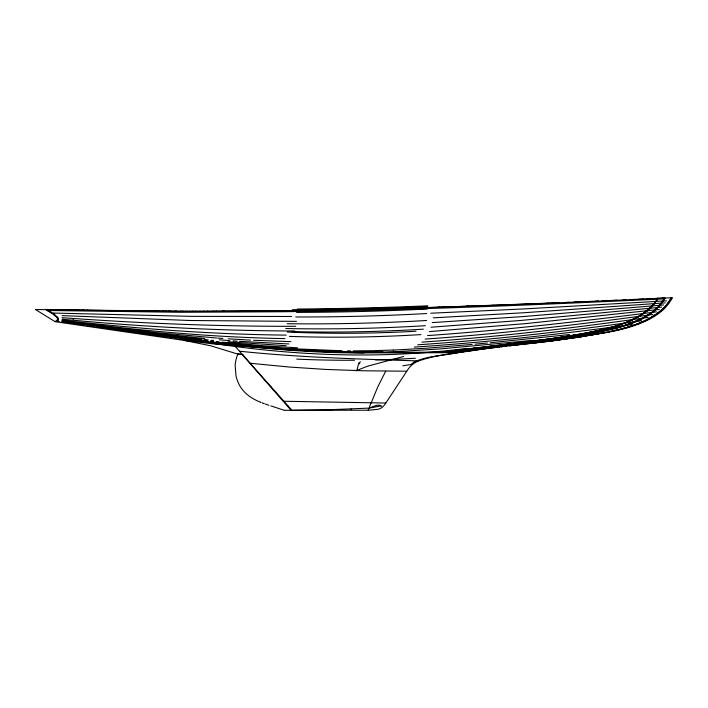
<?xml version="1.0" encoding="UTF-8"?>
<svg xmlns="http://www.w3.org/2000/svg" width="708" height="708" viewBox="0 0 708 708"><rect width="100%" height="100%" fill="white"/><g stroke="black" fill="none" stroke-linecap="round" stroke-linejoin="round"><path stroke-width="1.06" d="M356.841 370.611L358.841 362.832M370.93 403.595L377.709 387.064L385.745 371.125M370.673 404.277C365.779 412.72 376.753 401.905 381.506 406.25M237.853 354.195L237.764 354.416A31.285 31.285 0 0 0 236.49 357.894L235.614 361.593A34.701 34.701 0 0 0 235.153 365.505L236.021 375.975A36.896 36.896 0 0 0 236.578 378.134L237.295 380.302A35.904 35.904 0 0 0 238.162 382.462C242.074 392.126 251.03 398.489 260.438 402.179M368.169 409.817L369.063 408.118L330.14 409.693L291.864 410.286M649.882 308.52A49.321 49.321 0 0 0 657.891 298.272L656.944 299.891A47.109 47.109 0 0 1 645.82 311.865L645.006 312.414A67.198 67.198 0 0 1 639.297 316.131L638.067 316.848M671.237 297.776L670.565 298.909M657.909 298.28L656.9 299.9M385.833 403.038L406.932 371.001C409.49 366.691 413.313 363.133 417.95 361.177C438.553 353.929 460.793 352.841 482.201 349.159M385.71 403.215L384.869 404.463A19.514 19.514 0 0 1 384.4 405.082L382.692 406.914A10.593 10.593 0 0 1 381.099 408.047L380.346 408.445A14.116 14.116 0 0 1 377.868 409.339L368.656 410.224M662.989 300.82L664.998 298.077A61.684 61.684 0 0 1 662.865 301.449L661.661 303.13A44.604 44.604 0 0 1 656.413 308.998L654.679 310.546A54.551 54.551 0 0 1 651.484 313.051L649.112 314.697A73.358 73.358 0 0 1 644.661 317.405L643.138 318.246M662.821 301.068L661.21 303.307M661.086 303.466L660.573 304.113M660.449 304.272L660.183 304.59A43.294 43.294 0 0 1 657.051 307.989C646.015 318.343 631.412 323.689 617.075 327.654M410.959 364.47L413.985 362.16M649.811 308.449L647.103 310.812M660.927 310.564C651.395 318.742 639.581 323.6 627.695 327.229A182.23 182.151 -16.2 0 1 618.022 329.866L609.004 331.831M57.87 319.742L55.985 320.503M650.9 313.476L651.484 313.051M649.112 314.697L649.714 314.299M613.155 326.875L624.677 323.034A98.394 98.394 0 0 0 639.855 315.865L650.572 307.714L641.227 314.848M414.03 362.133C428.075 355.336 444.474 355.859 459.368 352.301M624.792 328.008A126.511 126.511 0 0 0 645.51 320.494L647.696 319.326A80.677 80.677 0 0 0 653.236 316.202L654.953 315.095A56.277 56.277 0 0 0 661.254 310.316A57.304 57.304 0 0 1 654.086 315.635A79.243 79.243 0 0 1 647.696 319.317M634.572 318.697L627.961 321.724M380.931 405.905L369.151 408.118M618.633 325.184L603.986 329.3L582.109 333.76M615.146 326.291L621.367 324.246A124.927 124.927 0 0 0 628.651 321.432L631.465 320.184A94.323 94.323 0 0 0 637.138 317.361L642.129 314.281A59.472 59.472 0 0 0 645.006 312.316L654.024 303.918A40.878 40.869 -61.7 0 0 656.98 299.918M613.535 326.769L609.553 327.884M612.278 327.131L606.367 328.707M624.81 328.078L606.632 332.291L581.923 336.557M616.96 328.264L595.278 333.105L562.975 338.477L451.377 352.69L363.549 352.903L329.353 351.92L285.758 349.61L213.197 343.893L183.974 340.389L55.091 321.671M609.367 327.937L604.933 329.061M616.987 327.68L583.33 334.512M605.995 328.804L597.269 330.804M604.402 329.193L592.879 331.716M403.684 356.46L368.603 365.912A159.804 159.716 48.8 0 0 365.257 367.089L357.912 370.01A93.005 92.757 -46 0 0 356.089 370.824M603.968 330.716L621.828 326.317A145.591 145.574 -33.4 0 0 626.952 324.68L642.952 317.91A77.641 77.632 0 0 0 647.838 315.113L648.926 314.414A58.348 58.348 0 0 0 653.581 311.06A44.94 44.94 0 0 0 660.192 304.599L664.794 297.953L662.644 298.059M595.632 331.149L588.64 332.548M603.26 330.866L593.18 332.795M611.057 331.742C628.828 328.052 647.147 322.892 661.511 311.272A48.117 48.117 0 0 0 664.29 308.75L668.626 303.812L672.6 297.705L662.653 298.183M592.472 331.795L591.667 331.955M609.862 331.981L577.586 337.22M591.26 332.034L590.065 332.273M607.101 332.211L600.136 333.512M589.516 332.379L585.118 333.202M586.445 332.955L577.374 334.592M583.781 333.45L580.923 333.972M589.968 333.371L591.569 333.087M599.526 333.618L586.348 335.84M580.817 333.981L567.63 336.203M589.507 333.45L586.764 333.928M578.401 334.406L579.303 334.247M576.038 334.822L577.498 334.565M575.684 334.875L573.383 335.273M574.71 335.052L576.586 334.716M584.95 334.238L586.304 334.008M573.215 335.291L570.719 335.716M572.055 335.495L573.869 335.176M582.144 334.707L583.596 334.468M571.259 335.61L571.914 335.504M580.958 334.911L566.975 337.105M582.25 334.698L574.409 335.964M570.604 335.716L566.727 336.362M569.259 335.937L549.939 338.875M583.472 336.3L585.649 335.955M454.164 352.664L458.35 352.46M566.019 336.477L563.17 336.928M567.179 336.273L564.435 336.698M582.746 336.415L557.152 340.141M459.182 352.319L460.395 352.142M573.055 336.176L573.737 336.07M461.112 352.018L466.085 351.274M460.147 352.168L462.351 351.841M562.453 337.035L560.285 337.371M563.94 336.778L561.417 337.167M571.029 336.495L572.383 336.282M569.471 336.734L570.347 336.592M576.834 337.335L574.577 337.681M581.498 336.858L557.877 340.035M446.075 351.947L454.678 351.407M463.059 351.726L478.404 349.548M560.913 337.247L558.028 337.672M568.294 336.911L569.276 336.76M641.616 320.689C567.303 331.397 492.6 339.716 417.685 344.823M454.279 351.469L458.819 350.805M559.55 337.477L553.16 338.415M567.462 337.035L561.302 337.937M573.825 337.796L572.276 338.026M648.13 317.379C573.055 328.176 497.627 336.911 421.941 342.141M455.766 351.248L457.049 351.062M565.311 337.353L564.196 337.521M565.869 337.274L566.427 337.185M402.817 365.779L410.826 364.593M557.683 337.725L555.134 338.097M467.023 351.133L470.793 350.593M571.506 338.141L566.834 338.813M458.085 350.911L468.563 349.442M563.639 337.601L550.089 339.477M632.306 324.468C559.886 334.291 487.166 342.283 414.242 347.115M652.9 314.458C577.241 324.822 501.326 333.769 425.127 339.088M460.642 350.54L461.554 350.407M553.86 338.282L548.753 338.99M559.745 338.159L560.524 338.052M566.037 338.928L564.444 339.15M462.466 350.283L465.209 349.902M552.7 338.442L545.965 339.424M472.696 350.327L476.502 349.796M558.178 338.38L558.957 338.274M556.603 338.601L557.4 338.486M562.046 339.477L563.639 339.265M466.165 349.77L467.13 349.637M549.381 338.902L542.62 339.867M554.992 338.822L555.798 338.707M560.426 339.698L561.249 339.592M468.094 349.504L470.386 349.194M545.425 339.442L547.426 339.176M553.39 339.035L554.187 338.928M443.695 351.858L442.96 351.956L459.58 349.841M470.979 349.115L472.909 348.867M470.015 349.248L479.67 347.991M544.425 339.575L541.416 339.973M546.054 339.353L444.518 351.956M550.974 339.362L526.407 342.38M551.78 339.256L552.585 339.141M477.9 349.61L485.715 348.699M656.52 311.839C580.392 321.485 504.096 330.202 427.535 335.583M445.164 351.664L448.093 351.283M473.873 348.734L474.838 348.61M549.204 339.592L548.319 339.707M480.307 349.292L483.077 349.044M559.594 339.99L552.744 340.698M475.856 348.478L477.679 348.248M539.408 340.229L540.408 340.097M542.735 339.796L529.442 341.468M547.877 339.76L546.673 339.92M482.21 349.044L484.113 348.796M556.329 340.247L541 342.132M557.842 340.221L550.151 341.026M448.828 351.186L450.447 350.982M545.16 340.114L545.921 340.017M483.06 348.929L487.476 348.478M452.067 350.779L453.686 350.575M534.682 340.822L537.832 340.424M480.263 347.92L482.529 347.637M479.511 348.017L480.635 347.876M542.726 340.415L544.399 340.203M485.661 348.601L488.237 348.274M485.971 348.557L490.104 348.15M455.306 350.371L456.925 350.168M531.531 341.212L533.106 341.017M484.794 347.354L487.122 347.062M482.493 347.637L485.263 347.292M489.67 348.097L495.228 347.416M487.821 348.327L491.865 347.929M552.567 340.893L545.939 341.539M458.545 349.964L462.899 349.433M526.115 341.875L529.956 341.406M488.042 346.947L492.618 346.389M537.699 341.035L538.54 340.937M486.591 347.132L488.653 346.876M539.372 340.831L541.054 340.628M490.812 347.955L496.264 347.398M549.93 341.212L544.213 341.902M466.227 349.026L469.554 348.628M462.572 349.469L467.05 348.929M516.132 343.079L523.433 342.203M522.787 342.283L526.814 341.796M496.29 345.946L501.857 345.283M534.301 341.442L535.151 341.344M491.75 346.495L496.458 345.929M495.972 347.327L506.282 346.106M493.387 347.637L498.016 347.185M545.142 341.637L541.939 342.017M659.378 309.431L526.301 323.538L429.437 331.601M473.572 348.15L492.848 345.867M468.484 348.761L476.21 347.84M490.458 346.15L517.822 342.876M507.317 344.628L514.866 343.734M529.876 341.973L530.903 341.849M501.521 345.318L507.627 344.592M497.078 347.185L499.777 346.973M569.604 334.557L490.202 342.761M514.442 343.787L526.469 342.371M501.122 346.708L506.813 346.15M541.142 342.114L535.806 342.734M542.894 342.053L537.576 342.53M501.538 346.761L502.415 346.663M509.459 345.84L517.884 344.769M506.025 346.132L510.149 345.654M540.257 342.362L534.027 342.938M516.663 344.902L523.752 344.097M528.69 343.548L532.248 343.141M534.151 342.92L515.619 345.141M536.735 342.769L521.778 344.442M510.335 345.743L514.017 345.212M530.15 340.566L440.146 348.92L383.055 352.469M661.697 307.148L520.716 320.467L430.986 327.22M466.882 348.407C382.895 359.098 297.838 356.23 214.258 343.513M475.05 344.159L487.361 343.026M663.617 304.971L522.283 316.626L432.252 322.591M472.209 344.415L427.552 348.141L393.267 350.115M665.255 302.865L523.593 312.759L433.314 317.848M666.688 300.829L522.708 308.989L430.809 313.21M657.679 298.422L662.971 298.174M630.04 299.59L635.563 299.334M633.43 299.564L643.873 298.944M637.156 299.396L663.936 297.997M646.121 298.971L653.342 298.634M652.705 298.661L658.157 298.404M663.971 298.882C536.213 304.909 408.401 310.316 280.501 311.759L180.62 312.281L47.666 310.485M601.968 300.865L616.907 300.192M613.526 300.466L626.288 299.758M622.854 300.05L624.102 299.988M624.421 299.98L632.802 299.59M629.244 299.758L634.076 299.537M573.914 302.086L590.587 301.475M588.729 301.44L598.605 301.006M595.428 301.272L607.933 300.723M605.101 300.847L609.933 300.626M558.798 302.82L559.417 302.794M569.374 302.378L420.915 307.874L295.209 310.688L186.823 311.414L45.967 309.555L49.224 311.361M565.78 302.431L580.905 301.891M580.569 301.909L584.923 301.723M532.336 303.882L537.204 303.688M535.788 303.75L548.222 303.245M546.93 303.298L559.081 302.812M515.875 304.52L503.078 304.998M512.84 304.635L527.469 304.077M525.832 304.139L533.292 303.847M503.441 304.989L478.635 305.874M473.74 306.042L479.794 305.838M492.237 305.396L493.485 305.352M458.023 306.573L468.838 306.21M466.112 306.307L474.82 306.006M443.093 307.051L454.129 306.697M452.421 306.75L459.041 306.537M424.65 307.608L439.403 307.166M438.739 307.184L444.314 307.006M408.87 308.06L419.729 307.75M418.826 307.776L425.048 307.591M393.931 308.458L409.879 308.033M379.001 308.838L392.692 308.493M390.161 308.555L395.091 308.431M365.478 309.157L380.293 308.803M355.354 309.378L366.549 309.131M340.787 309.67L355.602 309.369M325.963 309.945L341.663 309.653M376.125 350.655L353.274 350.867M457.872 352.611L458.536 352.602M309.29 310.228L326.724 309.927M291.377 310.493L311.139 310.192M285.643 310.573L293.112 310.467M278.173 310.67L286.43 310.564M268.217 310.794L279.023 310.662M264.208 310.839L269.146 310.785M254.34 310.945L264.482 310.839M249.402 310.989L255.765 310.927M454.598 352.664L451.969 352.69M241.446 311.06L249.543 310.989M242.003 311.051L224.02 311.193M291.652 316.476L191.284 316.361L53.374 313.051M452.324 352.681L451.315 352.69L451.253 351.92M222.285 311.201L224.746 311.184M216.126 311.237L223.71 311.193M213.666 311.246L216.551 311.228M296.448 321.379L190.063 320.494L62.056 315.618M363.992 352.876C295.652 353.425 227.702 344.619 160.061 335.858M212.188 311.255L214.064 311.246M212.435 311.255L203.479 311.272M207.214 311.263L207.833 311.263M368.417 410.224L291.094 410.295L242.331 354.62L242.791 354.664M199.744 311.281L203.816 311.272M445.244 351.947C359.885 353.389 274.332 350.522 189.549 340.238M195.213 311.281L200.134 311.281M196.01 311.281L189.779 311.281M295.679 326.299C217.728 326.512 139.795 323.299 62.056 317.68M406.684 371.213L363.54 370.78L325.662 369.426L289.28 367.027L250.119 363.257L253.446 367.018M290.581 410.295L284.501 410.295M192.275 311.281L193.514 311.281M187.293 311.272L190.293 311.281M185.381 311.272L187.841 311.272M186.045 311.272L180.469 311.255M182 311.255L183.248 311.263M180.752 311.255L169.858 311.193M294.758 330.99C217.064 330.813 139.396 326.636 62.056 319.184M174.841 311.219L176.708 311.228M168.194 311.175L170.655 311.193M347.566 350.841L350.416 350.858M165.743 311.157L168.619 311.184M162.389 311.131L166.123 311.157M158.388 311.095L163.291 311.139M155.937 311.069L158.654 311.095M150.565 311.024L156.787 311.077M138.113 310.892L151.034 311.024M136.334 310.874L138.786 310.901M126.546 310.768L137.494 310.883M119.201 310.679L127.528 310.777M114.307 310.617L120.059 310.688M109.413 310.555L115.077 310.626M98.89 310.423L110.103 310.564M87.394 310.272L99.624 310.431M82.509 310.201L87.686 310.272M286.182 335.114C211.258 334.353 136.467 328.751 62.056 320.158M83.951 310.219L57.808 309.847M48.286 309.706L58.065 309.847M35.4 309.502L48.471 309.706M341.849 350.77L284.731 348.407L216.312 342.291M283.935 401.259L385.541 403.038M284.899 338.61C215.276 337.406 145.848 331.14 76.783 322.565M290.873 341.654L253.641 340.265M288.855 343.955L239.366 341.327M297.457 347.823L263.111 345.769L221.993 342.168M286.191 345.708L227.976 341.76M250.455 340.106L228.18 338.813M217.586 338.088L222.878 338.459M233.056 340.875L237.26 341.176M216.533 338.017L157.424 332.707L89.226 324.627M229.905 340.636L219.409 339.805M204.736 338.53L163.955 334.353L107.722 327.441M238.127 354.221L242.189 354.602M239.428 351.203C298.926 357.443 358.797 359.062 418.517 360.921M208.294 339.92L204.152 339.504M211.4 340.221L213.471 340.424M202.081 339.291L105.182 327.485M216.135 341.575L219.064 341.867M210.276 340.955L213.205 341.265M203.462 340.212L207.356 340.636M210.639 341.663L214.418 342.079M201.506 339.999L108.474 328.158M208.745 341.442L114.563 329.273M69.419 321.671L73.623 322.184M62.056 320.768L68.366 321.538M83.995 323.963L86.093 324.229M77.73 323.167L80.862 323.565M62.056 321.166L65.189 321.565M67.278 321.83L69.366 322.105M72.499 322.503L75.641 322.901M98.368 326.22L100.448 326.485M102.527 326.76L105.642 327.167M65.171 321.848L67.242 322.122M91.102 325.264L94.217 325.671M70.349 322.529L73.464 322.936M76.579 323.344L78.65 323.618M80.721 323.892L82.801 324.167M85.916 324.574L89.031 324.99M87.146 325.282L91.031 325.795M100.04 326.786L104.147 327.344M63.083 321.768L66.163 322.184M69.242 322.6L71.296 322.883M73.34 323.158L76.42 323.583M85.659 324.839L78.473 323.857M88.739 325.255L99.757 326.972M103.633 327.503L105.563 327.76M188.514 340.106L183.947 339.451M149.538 334.539L152.309 334.928M154.158 335.185L162.521 336.362M148.609 334.406L144.007 333.76M164.398 336.619L166.743 336.955M143.087 333.627L139.405 333.105M169.575 337.353L171.469 337.627M138.476 332.972L134.786 332.45M133.865 332.317L129.679 331.716M150.654 334.512L154.415 335.052M174.805 338.105L176.717 338.38M128.263 331.512L105.28 328.158M56.967 321.069L59.198 321.397M61.738 321.768L64.897 322.228M66.632 322.485L69.526 322.91M179.602 338.805L182.496 339.238M71.278 323.167L74.782 323.68M76.544 323.937L79.765 324.414M81.234 324.627L84.155 325.06M86.456 325.397L88.766 325.733M91.067 326.078L94.403 326.565M96.571 326.884L98.748 327.202M100.925 327.521L103.103 327.839M183.974 340.389L210.577 345.743L236.525 353.717L242.481 354.283L244.18 356.345M270.837 405.888L284.289 410.295M268.907 405.268L265.341 404.047M264.314 403.684L263.102 403.233M262.801 403.118L262.296 402.923M261.022 402.418L260.632 402.259M47.038 310.352L47.746 310.768M47.87 310.839L49.631 311.901M49.755 311.971L51.489 313.069M35.577 309.608L55.029 321.636M51.613 313.148L53.312 314.299M54.525 314.644L57.773 317.405M53.445 314.387L54.321 315.033M267.031 382.249L259.039 373.302M267.137 382.364L271.27 386.993M271.376 387.117L275.5 391.745M291.908 410.286L290.059 408.206M259.11 373.373L253.296 366.859M275.616 391.878L287.917 405.781M289.908 408.038L288.067 405.95M250.057 363.186L246.198 358.735M234.764 345.885L242.101 354.248M246.083 358.602L244.304 356.487M351.133 409.72L351.079 409.038M359.39 363.885A11.027 1.363 -72.3 0 1 360.204 361.584M58.074 320.193A9.77 3.372 46.1 0 1 58.021 320.281M58.171 319.777A7.018 2.469 42.4 0 1 58.127 319.998M58.083 319.131A4.929 1.779 39.1 0 1 58.171 319.547M57.879 318.547A4.337 1.655 35.9 0 1 58.1 319.025M56.852 317.334A5.434 2.168 34.4 0 1 57.693 318.361M54.144 315.175A12.691 5.514 32.7 0 1 56.41 317.034M73.65 319.193A25.842 1 2.5 0 1 73.074 319.158M57.897 318.689A10.452 3.637 53.6 0 1 57.737 319.582M57.596 317.379A3.929 1.469 36.5 0 1 58.295 318.742M49.33 311.113A35.878 16.284 30.6 0 1 54.755 314.414M627.961 321.724A129.546 129.546 0 0 1 618.633 325.176M647.147 310.874A71.251 71.251 0 0 1 634.545 318.635M383.019 351.858A670.166 599.11 1.1 0 1 363.983 352.265M393.259 350.009A744.657 631.704 0.9 0 1 376.125 350.549M415.348 358.248A903.036 719.47 0.6 0 1 375.523 359.93M354.584 360.248A903.036 719.47 0.6 0 1 296.723 359.115M416.03 331.211A906.939 645.696 0.5 0 1 287.262 332.034M420.826 334.601A908.364 596.419 0.2 0 1 289.404 336.389M423.366 329.158A904.293 531.637 0 0 1 291.581 331.583M425.411 325.689A898.178 467.271 -0.2 0 1 285.767 328.512M426.552 320.485A893.292 405.233 -0.4 0 1 287.165 323.715M426.712 313.547A896.098 347.849 -0.5 0 1 295.696 316.972M427.19 309.033A917.108 297.59 -0.6 0 1 296.643 312.396M427.951 305.821A960.791 250.898 -0.8 0 1 297.44 309.033M427.34 306.706A1029.131 204.816 -0.9 0 1 292.528 309.785M670.556 298.909A48.25 48.25 0 0 1 661.307 310.37M641.253 314.901A81.464 81.464 0 0 1 630.784 320.158L635.067 318.228A74.933 74.933 0 0 0 638.156 316.635M671.352 297.803A47.339 47.33 -42.2 0 1 660.945 310.591M643.209 318.388A126.821 126.821 0 0 1 616.916 328.096M646.643 319.981A126.882 126.882 0 0 1 623.359 328.37"/></g></svg>
